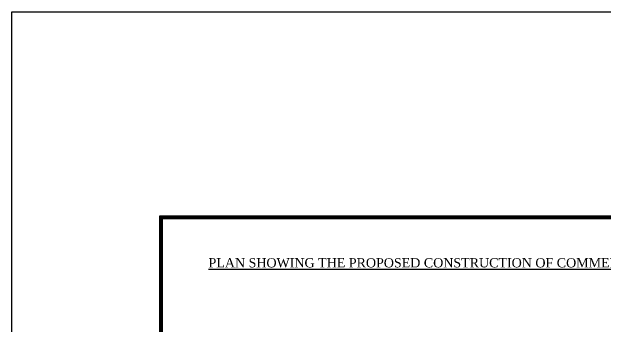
# Model space of a CAD drawing. Header units: metres. Extents: x 0 to 230, y 0 to 91.
# Drawn here: x 0 to 34.45, y 72.9 to 91.13 of the extents above; entities that cross this region are included whole.
import ezdxf

# ---------------------------------------------------------------- set-up
doc = ezdxf.new("R2010")
doc.units = ezdxf.units.M
doc.header["$MEASUREMENT"] = 0
doc.styles.get("Standard").update_dxf_attribs({"font": 'times.ttf', "height": 0.25})

msp = doc.modelspace()

# ---------------------------------------------------------------- linework, layer by layer
at = {"color": 1}
msp.add_lwpolyline([(0, 91.128), (229.774, 91.128), (229.774, 0), (0, 0)], close=True, dxfattribs=at)
at = {"color": 7}
for points in [[(8.598, 19.3), (8.598, 79.3), (108.598, 79.3), (108.598, 19.3)], [(8.648, 19.35), (8.648, 79.25), (108.548, 79.25), (108.548, 19.35)], [(8.698, 19.4), (8.698, 79.2), (108.498, 79.2), (108.498, 19.4)], [(8.748, 19.45), (8.748, 79.15), (108.448, 79.15), (108.448, 19.45)]]:
    msp.add_lwpolyline(points, close=True, dxfattribs=at)

# ---------------------------------------------------------------- texts
msp.add_text('%%UPLAN SHOWING THE PROPOSED CONSTRUCTION OF COMMERCIAL OFFICE BUILDING  IN NEW WARD 0, BLOCK 4,T.S.NO-59 PART-2, AT VARAGANERI VILLAGE, TIRUCHIRAPALLI CITY ', height=0.537922).set_placement((11.421, 76.304))

doc.saveas('drawing.dxf')
